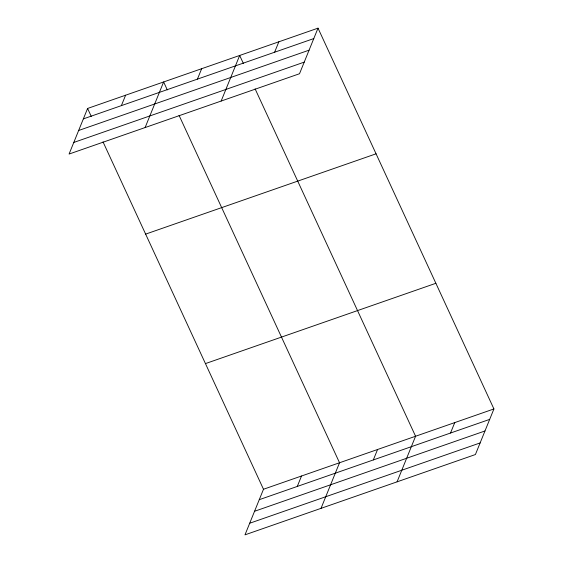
<?xml version="1.0" encoding="UTF-8"?>
<svg xmlns="http://www.w3.org/2000/svg" width="563" height="563" viewBox="0 0 563 563"><rect width="100%" height="100%" fill="white"/><g stroke="black" fill="none" stroke-linecap="round" stroke-linejoin="round"><path stroke-width="0.84" d="M87.589 108.462L69.08 154.051L299.509 73.739L318.018 28.15L87.589 108.462L91.262 116.414M121.376 105.633L125.612 95.21M145.12 127.548L163.629 81.959L167.302 89.911M197.416 79.13L201.653 68.707M221.16 101.044L239.676 55.455L243.35 63.408M274.61 52.225L278.847 41.803M103.022 141.869L263.491 489.261L244.982 534.85L475.411 454.538L493.92 408.949L318.018 28.15M297.278 486.439L301.515 476.009M321.023 508.347L339.531 462.758L179.062 115.366M373.318 459.936L377.555 449.506M397.063 481.844L415.578 436.255L255.102 88.863M450.513 433.031L454.749 422.602M83.359 118.884L313.788 38.573M78.644 130.489L309.073 50.177M73.788 142.446L304.217 62.134M145.634 234.124L376.07 153.812M205.446 363.599L435.875 283.288M263.491 489.261L493.92 408.949M259.261 499.691L489.69 419.379M254.546 511.288L484.975 430.976M249.691 523.245L480.119 442.933"/></g></svg>
